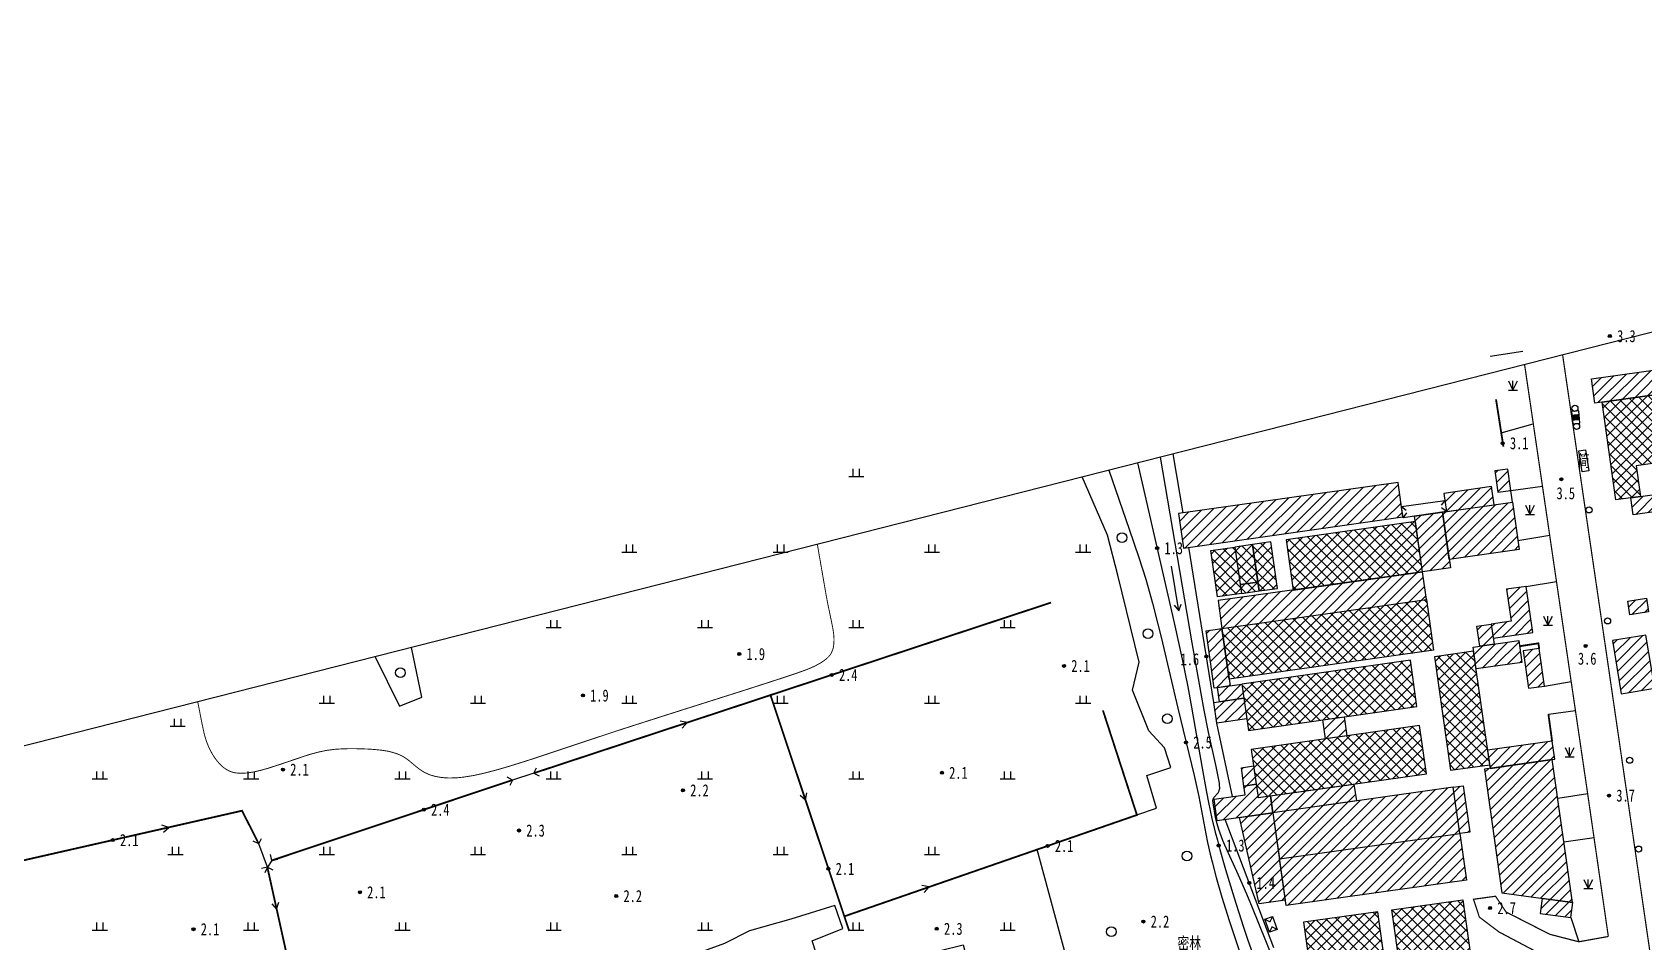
# Model space of a CAD drawing. Header units: metres. Extents: x 494039 to 619385, y 3351420 to 3402703.
# Drawn here: x 537154 to 537686, y 3373875 to 3374176 of the extents above; entities that cross this region are included whole.
import ezdxf
from ezdxf.enums import TextEntityAlignment as Align

# ---------------------------------------------------------------- set-up
doc = ezdxf.new("R2010")
doc.units = ezdxf.units.M
for name, pattern in [('2180', [0]), ('2430', [0]), ('2450', [0]), ('8521', [0]), ('8522', [0]), ('9610', [0])]:
    doc.linetypes.add(name, pattern=pattern)
for name, color, linetype in [('210100', 130, 'Continuous'), ('220200', 130, 'Continuous'), ('220900', 130, '2180'), ('261301', 141, 'Continuous'), ('310300', 8, 'Continuous'), ('310500', 8, 'Continuous'), ('310600', 8, 'Continuous'), ('311000', 8, 'Continuous'), ('380201', 8, '2430'), ('380202', 8, '2450'), ('420500', 8, 'Continuous'), ('510301', 8, 'Continuous'), ('510402', 8, 'Continuous'), ('720100', 8, 'Continuous'), ('760201', 8, '8521'), ('760202', 8, '8522'), ('810100', 8, '9610'), ('810302', 8, 'Continuous'), ('810501', 8, 'Continuous'), ('820200', 8, 'Continuous'), ('范围线', 8, 'Continuous')]:
    doc.layers.add(name, color=color, linetype=linetype)
doc.layers.add('710101', color=8, linetype='Continuous', lineweight=0)
pattern_1 = [(45, (0, 0), (-1.767766953, 1.767766953), []), (135, (0, 0), (-1.767766953, -1.767766953), [])]
pattern_2 = [(45, (0, 0), (-1.767766953, 1.767766953), [])]

# ---------------------------------------------------------------- blocks, each defined once
blk = doc.blocks.new('gc170')
at = {"linetype": 'Continuous'}
blk.add_circle((0, 0), 0.5, dxfattribs=at)
blk = doc.blocks.new('gu')
at = {"flags": 128}
for points in [[(3.75, 0), (-3.75, 0)], [(2.71, -0.6), (3.75, 0), (3.75, 0), (2.71, 0.6)]]:
    blk.add_lwpolyline(points, dxfattribs=at)
blk = doc.blocks.new('p_point')
for radius in [0.25, 0.2, 0.15, 0.1, 0.05]:
    blk.add_circle((0, 0), radius)
blk.add_point((0, 0))
blk = doc.blocks.new('v1')
blk.add_circle((0, 0), 0.8)
blk = doc.blocks.new('gc124')
for p, q in [((-0.75, 1.5), (0, 0)), ((-0.75, 0), (0.75, 0)), ((0, 0), (0, 1.5)), ((0, 0), (0.75, 1.5))]:
    blk.add_line(p, q)
blk = doc.blocks.new('vm')
at = {"linetype": 'Continuous'}
for p, q in [((1.25, 0), (-1.25, 0)), ((-0.5, 0), (-0.5, 1.3)), ((0.5, 1.3), (0.5, 0))]:
    blk.add_line(p, q, dxfattribs=at)
blk = doc.blocks.new('1-3&1-4')
at = {"layer": '310300', "linetype": 'Continuous'}
h = blk.add_hatch(dxfattribs=at)
h.set_pattern_fill('ANSI31', color=8, scale=20, style=0)
h.set_pattern_definition(pattern_2)
h.paths.add_polyline_path([(537670.0375, 3374052.989), (537668.9279, 3374060.9601), (537694.9973, 3374064.589), (537696.1069, 3374056.6179)])
h = blk.add_hatch(dxfattribs=at)
h.set_pattern_fill('ANSI31', color=8, scale=20, style=0)
h.set_pattern_definition(pattern_2)
h.paths.add_polyline_path([(537641.2715, 3374031.1396), (537637.0232, 3374030.538), (537638.0218, 3374023.4862), (537642.2701, 3374024.0877)])
h = blk.add_hatch(dxfattribs=at)
h.set_pattern_fill('ANSI31', color=8, scale=20, style=0)
h.set_pattern_definition(pattern_2)
h.paths.add_polyline_path([(537682.755, 3374016.0567), (537681.9471, 3374021.6851), (537744.1132, 3374030.3387), (537744.8831, 3374024.9751)])
h = blk.add_hatch(dxfattribs=at)
h.set_pattern_fill('ANSI31', color=8, scale=20, style=0)
h.set_pattern_definition(pattern_2)
h.paths.add_polyline_path([(537532.5136, 3374016.4241), (537534.1242, 3374005.0498), (537606.6553, 3374015.3206), (537605.0446, 3374026.6948)])
h = blk.add_hatch(dxfattribs=at)
h.set_pattern_fill('ANSI31', color=8, scale=20, style=0)
h.set_pattern_definition(pattern_2)
h.paths.add_polyline_path([(537636.8113, 3374019.3342), (537635.9577, 3374025.3627), (537620.1646, 3374023.1263), (537621.0183, 3374017.0978)])
h = blk.add_hatch(dxfattribs=at)
h.set_pattern_fill('ANSI31', color=8, scale=20, style=0)
h.set_pattern_definition(pattern_2)
h.paths.add_polyline_path([(537619.7468, 3374016.9178), (537642.8227, 3374020.1854), (537645.0337, 3374004.5717), (537621.9578, 3374001.3041)])
h = blk.add_hatch(dxfattribs=at)
h.set_pattern_fill('ANSI31', color=8, scale=20, style=0)
h.set_pattern_definition(pattern_2)
h.paths.add_polyline_path([(537610.5202, 3374015.6112), (537619.7468, 3374016.9178), (537622.3501, 3373998.5337), (537613.1234, 3373997.2271)])
h = blk.add_hatch(dxfattribs=at)
h.set_pattern_fill('ANSI31', color=8, scale=20, style=0)
h.set_pattern_definition(pattern_2)
h.paths.add_polyline_path([(537545.5303, 3373987.6556), (537546.8327, 3373978.4582), (537614.4258, 3373988.0297), (537613.1234, 3373997.2271)])
h = blk.add_hatch(dxfattribs=at)
h.set_pattern_fill('ANSI31', color=8, scale=20, style=0)
h.set_pattern_definition(pattern_2)
h.paths.add_polyline_path([(537636.468, 3373975.2647), (537649.5644, 3373977.1192), (537647.4106, 3373992.3293), (537640.925, 3373991.4109), (537642.4234, 3373980.8291), (537635.8126, 3373979.893)])
h = blk.add_hatch(dxfattribs=at)
h.set_pattern_fill('ANSI31', color=8, scale=20, style=0)
h.set_pattern_definition(pattern_2)
h.paths.add_polyline_path([(537681.6621, 3373983.0014), (537680.9644, 3373987.5128), (537687.1417, 3373988.4681), (537687.8394, 3373983.9567)])
h = blk.add_hatch(dxfattribs=at)
h.set_pattern_fill('ANSI31', color=8, scale=20, style=0)
h.set_pattern_definition(pattern_2)
h.paths.add_polyline_path([(537549.5148, 3373959.5173), (537544.288, 3373958.7772), (537541.6058, 3373977.718), (537546.8327, 3373978.4582)])
h = blk.add_hatch(dxfattribs=at)
h.set_pattern_fill('ANSI31', color=8, scale=20, style=0)
h.set_pattern_definition(pattern_2)
h.paths.add_polyline_path([(537632.0577, 3373972.6034), (537631.1195, 3373979.2284), (537635.8126, 3373979.893), (537636.7507, 3373973.2679)])
h = blk.add_hatch(dxfattribs=at)
h.set_pattern_fill('ANSI31', color=8, scale=20, style=0)
h.set_pattern_definition(pattern_2)
h.paths.add_polyline_path([(537686.9043, 3373976.284), (537675.8718, 3373974.4401), (537678.815, 3373956.83), (537689.8475, 3373958.6738)])
h = blk.add_hatch(dxfattribs=at)
h.set_pattern_fill('ANSI31', color=8, scale=20, style=0)
h.set_pattern_definition(pattern_2)
h.paths.add_polyline_path([(537629.8173, 3373972.2861), (537644.9702, 3373974.4318), (537645.9862, 3373967.2569), (537630.8333, 3373965.1111)])
h = blk.add_hatch(dxfattribs=at)
h.set_pattern_fill('ANSI31', color=8, scale=20, style=0)
h.set_pattern_definition(pattern_2)
h.paths.add_polyline_path([(537648.1052, 3373958.672), (537653.4482, 3373959.4286), (537651.6986, 3373971.7842), (537646.3556, 3373971.0276)])
h = blk.add_hatch(dxfattribs=at)
h.set_pattern_fill('ANSI31', color=8, scale=20, style=0)
h.set_pattern_definition(pattern_2)
h.paths.add_polyline_path([(537555.0561, 3373948.5968), (537545.1099, 3373947.1883), (537544.1481, 3373953.9811), (537554.0942, 3373955.3895)])
h = blk.add_hatch(dxfattribs=at)
h.set_pattern_fill('ANSI31', color=8, scale=20, style=0)
h.set_pattern_definition(pattern_2)
h.paths.add_polyline_path([(537546.0294, 3373954.2475), (537545.3664, 3373958.9299), (537553.4312, 3373960.0719), (537554.0942, 3373955.3895)])
h = blk.add_hatch(dxfattribs=at)
h.set_pattern_fill('ANSI31', color=8, scale=20, style=0)
h.set_pattern_definition(pattern_2)
h.paths.add_polyline_path([(537581.0499, 3373941.9582), (537580.1653, 3373948.2048), (537587.2605, 3373949.2096), (537588.1451, 3373942.9629)])
h = blk.add_hatch(dxfattribs=at)
h.set_pattern_fill('ANSI31', color=8, scale=20, style=0)
h.set_pattern_definition(pattern_2)
h.paths.add_polyline_path([(537656.7998, 3373935.2058), (537655.945, 3373941.2424), (537634.6404, 3373938.2256), (537635.4952, 3373932.189)])
h = blk.add_hatch(dxfattribs=at)
h.set_pattern_fill('ANSI31', color=8, scale=20, style=0)
h.set_pattern_definition(pattern_2)
h.paths.add_polyline_path([(537633.5676, 3373931.9161), (537639.3561, 3373891.0382), (537662.6957, 3373887.8368), (537656.004, 3373935.0931)])
h = blk.add_hatch(dxfattribs=at)
h.set_pattern_fill('ANSI31', color=8, scale=20, style=0)
h.set_pattern_definition(pattern_2)
h.paths.add_polyline_path([(537553.2526, 3373932.429), (537557.2651, 3373932.9972), (537558.1231, 3373926.9376), (537554.1107, 3373926.3694)])
h = blk.add_hatch(dxfattribs=at)
h.set_pattern_fill('ANSI31', color=8, scale=20, style=0)
h.set_pattern_definition(pattern_2)
h.paths.add_polyline_path([(537558.745, 3373922.546), (537562.865, 3373923.1294), (537563.6599, 3373917.5156), (537545.2267, 3373914.9053), (537544.2197, 3373922.0166), (537554.5205, 3373923.4752), (537554.1107, 3373926.3694), (537558.1231, 3373926.9376)])
h = blk.add_hatch(dxfattribs=at)
h.set_pattern_fill('ANSI31', color=8, scale=20, style=0)
h.set_pattern_definition(pattern_2)
h.paths.add_polyline_path([(537590.4679, 3373927.0381), (537591.2628, 3373921.4243), (537563.6599, 3373917.5156), (537562.865, 3373923.1294)])
h = blk.add_hatch(dxfattribs=at)
h.set_pattern_fill('ANSI31', color=8, scale=20, style=0)
h.set_pattern_definition(pattern_2)
h.paths.add_polyline_path([(537565.8212, 3373902.2526), (537625.4415, 3373910.6951), (537623.2802, 3373925.9581), (537563.6599, 3373917.5156)])
h = blk.add_hatch(dxfattribs=at)
h.set_pattern_fill('ANSI31', color=8, scale=20, style=0)
h.set_pattern_definition(pattern_2)
h.paths.add_polyline_path([(537626.5572, 3373926.4221), (537628.7186, 3373911.1591), (537625.4415, 3373910.6951), (537623.2802, 3373925.9581)])
h = blk.add_hatch(dxfattribs=at)
h.set_pattern_fill('ANSI31', color=8, scale=20, style=0)
h.set_pattern_definition(pattern_2)
h.paths.add_polyline_path([(537567.7503, 3373888.6294), (537559.1774, 3373887.4155), (537552.624, 3373915.9528), (537563.6599, 3373917.5156)])
h = blk.add_hatch(dxfattribs=at)
h.set_pattern_fill('ANSI31', color=8, scale=20, style=0)
h.set_pattern_definition(pattern_2)
h.paths.add_polyline_path([(537627.6231, 3373895.2888), (537568.0028, 3373886.8463), (537565.8212, 3373902.2526), (537625.4415, 3373910.6951)])
h = blk.add_hatch(dxfattribs=at)
h.set_pattern_fill('ANSI31', color=8, scale=20, style=0)
h.set_pattern_definition(pattern_2)
h.paths.add_polyline_path([(537652.6933, 3373889.2088), (537652.0131, 3373884.2495), (537662.1048, 3373882.8653), (537662.7851, 3373887.8245)])
at = {"layer": '310500', "linetype": 'Continuous'}
h = blk.add_hatch(dxfattribs=at)
h.set_pattern_fill('ANSI37', color=8, scale=20, style=0)
h.set_pattern_definition(pattern_1)
h.paths.add_polyline_path([(537699.1939, 3374034.4417), (537683.7062, 3374032.2857), (537685.1203, 3374022.1268), (537676.9891, 3374020.9949), (537672.4879, 3374053.3301), (537696.1069, 3374056.6179)])
h = blk.add_hatch(dxfattribs=at)
h.set_pattern_fill('ANSI37', color=8, scale=20, style=0)
h.set_pattern_definition(pattern_1)
h.paths.add_polyline_path([(537568.0402, 3374007.7628), (537570.389, 3373991.1757), (537613.1234, 3373997.2271), (537610.7746, 3374013.8142)])
h = blk.add_hatch(dxfattribs=at)
h.set_pattern_fill('ANSI37', color=8, scale=20, style=0)
h.set_pattern_definition(pattern_1)
h.paths.add_polyline_path([(537553.2722, 3373990.0257), (537545.3535, 3373988.9044), (537543.1815, 3374004.2427), (537551.1002, 3374005.364)])
h = blk.add_hatch(dxfattribs=at)
h.set_pattern_fill('ANSI37', color=8, scale=20, style=0)
h.set_pattern_definition(pattern_1)
h.paths.add_polyline_path([(537551.1002, 3374005.364), (537552.8579, 3373992.9516), (537558.6826, 3373993.7764), (537556.9249, 3374006.1888)])
h = blk.add_hatch(dxfattribs=at)
h.set_pattern_fill('ANSI37', color=8, scale=20, style=0)
h.set_pattern_definition(pattern_1)
h.paths.add_polyline_path([(537559.0969, 3373990.8505), (537565.1826, 3373991.7123), (537563.0107, 3374007.0506), (537556.9249, 3374006.1888)])
h = blk.add_hatch(dxfattribs=at)
h.set_pattern_fill('ANSI37', color=8, scale=20, style=0)
h.set_pattern_definition(pattern_1)
h.paths.add_polyline_path([(537553.2722, 3373990.0257), (537559.0969, 3373990.8505), (537558.6826, 3373993.7764), (537552.8579, 3373992.9516)])
h = blk.add_hatch(dxfattribs=at)
h.set_pattern_fill('ANSI37', color=8, scale=20, style=0)
h.set_pattern_definition(pattern_1)
h.paths.add_polyline_path([(537616.7935, 3373971.3094), (537549.2004, 3373961.7379), (537546.8327, 3373978.4582), (537614.4258, 3373988.0297)])
h = blk.add_hatch(dxfattribs=at)
h.set_pattern_fill('ANSI37', color=8, scale=20, style=0)
h.set_pattern_definition(pattern_1)
h.paths.add_polyline_path([(537555.6041, 3373944.7269), (537611.2706, 3373952.6095), (537609.0977, 3373967.9545), (537553.4312, 3373960.0719)])
h = blk.add_hatch(dxfattribs=at)
h.set_pattern_fill('ANSI37', color=8, scale=20, style=0)
h.set_pattern_definition(pattern_1)
h.paths.add_polyline_path([(537622.4218, 3373931.5629), (537635.3251, 3373933.3901), (537630.0113, 3373970.916), (537617.108, 3373969.0888)])
h = blk.add_hatch(dxfattribs=at)
h.set_pattern_fill('ANSI37', color=8, scale=20, style=0)
h.set_pattern_definition(pattern_1)
h.paths.add_polyline_path([(537558.745, 3373922.546), (537614.4115, 3373930.4286), (537612.1552, 3373946.3628), (537556.4887, 3373938.4802)])
h = blk.add_hatch(dxfattribs=at)
h.set_pattern_fill('ANSI37', color=8, scale=20, style=0)
h.set_pattern_definition(pattern_1)
h.paths.add_polyline_path([(537626.3956, 3373888.7167), (537632.0498, 3373848.401), (537608.6515, 3373845.1194), (537602.9973, 3373885.4351)])
h = blk.add_hatch(dxfattribs=at)
h.set_pattern_fill('ANSI37', color=8, scale=20, style=0)
h.set_pattern_definition(pattern_1)
h.paths.add_polyline_path([(537579.8642, 3373838.3252), (537604.3308, 3373841.7567), (537598.2974, 3373884.7759), (537573.8307, 3373881.3445)])
at = {"layer": '210100', "color": 141, "linetype": 'Continuous', "flags": 128}
for points in [[(537566.0819, 3373863.348), (537561.3809, 3373875.1872), (537556.9367, 3373886.0833), (537555.0376, 3373890.6158), (537552.2923, 3373896.9506), (537547.7702, 3373906.8652), (537547.1301, 3373908.3746), (537546.1851, 3373910.8024), (537545.7603, 3373912.024), (537545.1993, 3373913.8683), (537544.7049, 3373915.9375), (537543.873, 3373920.8555), (537543.8565, 3373921.6254), (537543.9443, 3373922.0558), (537544.1942, 3373922.5604), (537545.5574, 3373924.1668), (537545.8696, 3373924.733), (537546.0388, 3373925.3513), (537546.0809, 3373925.7128), (537546.0584, 3373926.6953), (537545.9781, 3373927.3183), (537544.888, 3373932.8675), (537542.3817, 3373944.1973), (537540.9432, 3373951.4816), (537539.9253, 3373957.0033), (537537.0058, 3373973.6968), (537526.5393, 3374035.1347)], [(537518.9269, 3374033.1995), (537528.9841, 3373989.4366), (537531.021, 3373980.3729), (537533.6545, 3373968.2708), (537535.5079, 3373959.1687), (537536.7763, 3373952.4004), (537540.2845, 3373932.2361), (537541.7273, 3373924.3618), (537542.4143, 3373920.8722), (537543.5272, 3373915.6559), (537544.5964, 3373911.1717), (537545.3031, 3373908.4284), (537546.1239, 3373905.3888), (537548.0301, 3373898.7286), (537550.8874, 3373889.36), (537553.8804, 3373880.0365), (537555.4248, 3373875.3903), (537557.9758, 3373867.982)]]:
    blk.add_lwpolyline(points, dxfattribs=at)
at = {"layer": '220200', "color": 141, "linetype": 'Continuous', "const_width": 0.6, "flags": 128}
for points in [[(537319.3559, 3373930.6051), (537490.3321, 3373987.0179)], [(537423.6465, 3373878.4045), (537397.6182, 3373956.4274)], [(537507.4885, 3373951.3632), (537518.7295, 3373916.7984), (537422.0186, 3373883.2841)], [(537228.5023, 3373907.2466), (537222.9565, 3373918.2069), (537150.6917, 3373901.7865)], [(537240.3147, 3373858.9768), (537231.3351, 3373899.4993)]]:
    blk.add_lwpolyline(points, dxfattribs=at)
at = {"layer": '220200', "color": 141, "linetype": 'Continuous', "const_width": 0.6, "elevation": 2.3031, "flags": 128}
blk.add_lwpolyline([(537232.8077, 3373901.7693), (537312.3391, 3373928.3412)], dxfattribs=at)
at = {"layer": '220900', "color": 141, "linetype": 'Continuous'}
for p, q in [((537312.3391, 3373928.3412), (537310.559, 3373929.2529)), ((537319.3559, 3373930.6051), (537320.2676, 3373932.3852)), ((537319.3559, 3373930.6051), (537321.136, 3373929.6934)), ((537312.3391, 3373928.3412), (537311.4274, 3373926.5611)), ((537228.5023, 3373907.2466), (537226.6884, 3373908.0891)), ((537228.5023, 3373907.2466), (537229.3448, 3373909.0605)), ((537232.8077, 3373901.7693), (537232.3909, 3373903.7254)), ((537232.8077, 3373901.7693), (537234.7638, 3373902.1861)), ((537231.3351, 3373899.4993), (537229.379, 3373899.0825)), ((537231.3351, 3373899.4993), (537230.4926, 3373897.6854)), ((537231.3351, 3373899.4993), (537231.7519, 3373897.5432)), ((537231.3351, 3373899.4993), (537233.149, 3373898.6568))]:
    blk.add_line(p, q, dxfattribs=at)
at = {"layer": '220900', "color": 141, "linetype": '2180', "flags": 128}
for points, elevation in [([(537319.3559, 3373930.6051), (537312.3391, 3373928.3412)], 2.3456), ([(537232.8077, 3373901.7693), (537231.3351, 3373899.4993)], 2.3084)]:
    blk.add_lwpolyline(points, dxfattribs=dict(at, elevation=elevation))
blk.add_lwpolyline([(537231.3351, 3373899.4993), (537228.5023, 3373907.2466)], dxfattribs=at)
at = {"layer": '310300', "color": 8, "linetype": 'Continuous', "flags": 128}
for points, elevation in [([(537670.0375, 3374052.989), (537668.9279, 3374060.9601), (537694.9973, 3374064.589), (537696.1069, 3374056.6179)], 8.3745), ([(537641.2715, 3374031.1396), (537637.0232, 3374030.538), (537638.0218, 3374023.4862), (537642.2701, 3374024.0877)], 5.7514), ([(537682.755, 3374016.0567), (537681.9471, 3374021.6851), (537744.1132, 3374030.3387), (537744.8831, 3374024.9751)], 7.2219), ([(537532.5136, 3374016.4241), (537534.1242, 3374005.0498), (537606.6553, 3374015.3206), (537605.0446, 3374026.6948)], 9.2439), ([(537636.8113, 3374019.3342), (537635.9577, 3374025.3627), (537620.1646, 3374023.1263), (537621.0183, 3374017.0978)], 5.7514), ([(537619.7468, 3374016.9178), (537642.8227, 3374020.1854), (537645.0337, 3374004.5717), (537621.9578, 3374001.3041)], 7.3614), ([(537610.5202, 3374015.6112), (537619.7468, 3374016.9178), (537622.3501, 3373998.5337), (537613.1234, 3373997.2271)], 8.2779), ([(537545.5303, 3373987.6556), (537546.8327, 3373978.4582), (537614.4258, 3373988.0297), (537613.1234, 3373997.2271)], 7.4109), ([(537636.468, 3373975.2647), (537649.5644, 3373977.1192), (537647.4106, 3373992.3293), (537640.925, 3373991.4109), (537642.4234, 3373980.8291), (537635.8126, 3373979.893)], 6.3211), ([(537681.6621, 3373983.0014), (537680.9644, 3373987.5128), (537687.1417, 3373988.4681), (537687.8394, 3373983.9567)], 6.8736), ([(537549.5148, 3373959.5173), (537544.288, 3373958.7772), (537541.6058, 3373977.718), (537546.8327, 3373978.4582)], 3.9432), ([(537632.0577, 3373972.6034), (537631.1195, 3373979.2284), (537635.8126, 3373979.893), (537636.7507, 3373973.2679)], 4.8349), ([(537686.9043, 3373976.284), (537675.8718, 3373974.4401), (537678.815, 3373956.83), (537689.8475, 3373958.6738)], 5.8096), ([(537629.8173, 3373972.2861), (537644.9702, 3373974.4318), (537645.9862, 3373967.2569), (537630.8333, 3373965.1111)], 5.7514), ([(537648.1052, 3373958.672), (537653.4482, 3373959.4286), (537651.6986, 3373971.7842), (537646.3556, 3373971.0276)], 5.4789), ([(537555.0561, 3373948.5968), (537545.1099, 3373947.1883), (537544.1481, 3373953.9811), (537554.0942, 3373955.3895)], 5.8455), ([(537546.0294, 3373954.2475), (537545.3664, 3373958.9299), (537553.4312, 3373960.0719), (537554.0942, 3373955.3895)], 5.8455), ([(537581.0499, 3373941.9582), (537580.1653, 3373948.2048), (537587.2605, 3373949.2096), (537588.1451, 3373942.9629)], 6.7818), ([(537656.7998, 3373935.2058), (537655.945, 3373941.2424), (537634.6404, 3373938.2256), (537635.4952, 3373932.189)], 4.3556), ([(537633.5676, 3373931.9161), (537639.3561, 3373891.0382), (537662.6957, 3373887.8368), (537656.004, 3373935.0931)], 8.8736), ([(537553.2526, 3373932.429), (537557.2651, 3373932.9972), (537558.1231, 3373926.9376), (537554.1107, 3373926.3694)], 5.3253), ([(537558.745, 3373922.546), (537562.865, 3373923.1294), (537563.6599, 3373917.5156), (537545.2267, 3373914.9053), (537544.2197, 3373922.0166), (537554.5205, 3373923.4752), (537554.1107, 3373926.3694), (537558.1231, 3373926.9376)], 6.6629), ([(537590.4679, 3373927.0381), (537591.2628, 3373921.4243), (537563.6599, 3373917.5156), (537562.865, 3373923.1294)], 6.9874), ([(537565.8212, 3373902.2526), (537625.4415, 3373910.6951), (537623.2802, 3373925.9581), (537563.6599, 3373917.5156)], 7.4951), ([(537626.5572, 3373926.4221), (537628.7186, 3373911.1591), (537625.4415, 3373910.6951), (537623.2802, 3373925.9581)], 6.6034), ([(537567.7503, 3373888.6294), (537559.1774, 3373887.4155), (537552.624, 3373915.9528), (537563.6599, 3373917.5156)], 7.4951), ([(537627.6231, 3373895.2888), (537568.0028, 3373886.8463), (537565.8212, 3373902.2526), (537625.4415, 3373910.6951)], 7.4951), ([(537652.6933, 3373889.2088), (537652.0131, 3373884.2495), (537662.1048, 3373882.8653), (537662.7851, 3373887.8245)], 5.6833)]:
    blk.add_lwpolyline(points, close=True, dxfattribs=dict(at, elevation=elevation))
at = {"layer": '310500', "color": 8, "linetype": 'Continuous', "flags": 128}
for points, elevation in [([(537699.1939, 3374034.4417), (537683.7062, 3374032.2857), (537685.1203, 3374022.1268), (537676.9891, 3374020.9949), (537672.4879, 3374053.3301), (537696.1069, 3374056.6179)], 12.0936), ([(537568.0402, 3374007.7628), (537570.389, 3373991.1757), (537613.1234, 3373997.2271), (537610.7746, 3374013.8142)], 14.609), ([(537553.2722, 3373990.0257), (537545.3535, 3373988.9044), (537543.1815, 3374004.2427), (537551.1002, 3374005.364)], 10.4477), ([(537551.1002, 3374005.364), (537552.8579, 3373992.9516), (537558.6826, 3373993.7764), (537556.9249, 3374006.1888)], 12.7104), ([(537559.0969, 3373990.8505), (537565.1826, 3373991.7123), (537563.0107, 3374007.0506), (537556.9249, 3374006.1888)], 12.0973), ([(537553.2722, 3373990.0257), (537559.0969, 3373990.8505), (537558.6826, 3373993.7764), (537552.8579, 3373992.9516)], 10.4477), ([(537616.7935, 3373971.3094), (537549.2004, 3373961.7379), (537546.8327, 3373978.4582), (537614.4258, 3373988.0297)], 13.7792), ([(537555.6041, 3373944.7269), (537611.2706, 3373952.6095), (537609.0977, 3373967.9545), (537553.4312, 3373960.0719)], 14.6114), ([(537622.4218, 3373931.5629), (537635.3251, 3373933.3901), (537630.0113, 3373970.916), (537617.108, 3373969.0888)], 17.0265), ([(537558.745, 3373922.546), (537614.4115, 3373930.4286), (537612.1552, 3373946.3628), (537556.4887, 3373938.4802)], 14.6114), ([(537626.3956, 3373888.7167), (537632.0498, 3373848.401), (537608.6515, 3373845.1194), (537602.9973, 3373885.4351)], 17.7572), ([(537579.8642, 3373838.3252), (537604.3308, 3373841.7567), (537598.2974, 3373884.7759), (537573.8307, 3373881.3445)], 17.7572)]:
    blk.add_lwpolyline(points, close=True, dxfattribs=dict(at, elevation=elevation))
at = {"layer": '310600', "color": 8, "linetype": 'Continuous'}
for p, q in [((537620.4932, 3374020.8056), (537619.2912, 3374019.2071)), ((537606.1658, 3374018.7768), (537607.7643, 3374017.5748)), ((537606.6909, 3374015.069), (537607.8929, 3374016.6675)), ((537621.0183, 3374017.0978), (537619.4198, 3374018.2998)), ((537560.988, 3373882.3614), (537562.7963, 3373881.507)), ((537563.5184, 3373883.2679), (537562.664, 3373881.4596)), ((537562.5423, 3373878.0226), (537563.3967, 3373879.8309)), ((537565.0727, 3373878.9291), (537563.2644, 3373879.7835))]:
    blk.add_line(p, q, dxfattribs=at)
at = {"layer": '310600', "color": 8, "linetype": 'Continuous', "flags": 128}
for points, elevation in [([(537606.6909, 3374015.069), (537606.1658, 3374018.7768), (537620.4932, 3374020.8056), (537621.0183, 3374017.0978)], 4.5909), ([(537562.5423, 3373878.0226), (537560.988, 3373882.3614), (537563.5184, 3373883.2679), (537565.0727, 3373878.9291)], 5.4727)]:
    blk.add_lwpolyline(points, close=True, dxfattribs=dict(at, elevation=elevation))
at = {"layer": '311000', "color": 8, "linetype": 'Continuous', "elevation": 5.8177, "flags": 128}
blk.add_lwpolyline([(537664.7914, 3374037.2306), (537666.9645, 3374037.5677), (537668.0469, 3374030.5901), (537665.8739, 3374030.253)], close=True, dxfattribs=at)
at = {"layer": '380201', "color": 8, "linetype": '2430', "const_width": 0.6, "flags": 128}
for points, elevation in [([(537639.8568, 3374038.5732), (537637.4118, 3374054.2114)], 4.5909), ([(537651.6986, 3373971.7842), (537651.4059, 3373973.5504), (537645.2304, 3373972.5948)], 5.4789), ([(537655.945, 3373941.2424), (537654.7204, 3373950.162)], 4.3829)]:
    blk.add_lwpolyline(points, dxfattribs=dict(at, elevation=elevation))
at = {"layer": '380202', "color": 8, "linetype": '2450', "flags": 128}
blk.add_lwpolyline([(537379.4461, 3373860.156), (537385.6153, 3373843.1382), (537395.2225, 3373846.2852), (537400.948, 3373828.7046), (537418.2054, 3373834.709), (537422.5309, 3373840.962), (537411.425, 3373875.232), (537421.5345, 3373879.2545), (537418.8358, 3373886.8489), (537404.3142, 3373882.3756), (537390.6485, 3373878.5032), (537382.4504, 3373874.2566), (537361.5916, 3373866.7017)], dxfattribs=at)
at = {"layer": '420500', "color": 8, "linetype": 'Continuous', "const_width": 0.4, "flags": 128}
for points in [[(537659.4221, 3374068.9166), (537674.3011, 3373967.5124), (537689.6783, 3373861.9534)], [(537674.5434, 3373876.6311), (537664.7711, 3373874.8789), (537655.18, 3373877.3531), (537640.6926, 3373884.7519), (537637.24, 3373889.9347), (537629.9567, 3373888.9263), (537631.9236, 3373883.0151), (537638.4359, 3373878.108), (537651.4473, 3373871.2178), (537662.9767, 3373866.1051), (537676.7128, 3373861.5029)]]:
    blk.add_lwpolyline(points, dxfattribs=at)
at = {"layer": '420500', "color": 8, "linetype": 'Continuous', "const_width": 0.4, "elevation": 3.638, "flags": 128}
blk.add_lwpolyline([(537674.5292, 3373876.6285), (537667.5701, 3373924.7127), (537646.8527, 3374065.7212)], dxfattribs=at)
at = {"layer": '510402', "color": 8, "linetype": 'Continuous'}
for p, q in [((537664.7652, 3374050.3602), (537662.3754, 3374050.1389)), ((537662.3754, 3374050.1389), (537662.7452, 3374046.1442)), ((537662.7452, 3374046.1442), (537665.135, 3374046.3655)), ((537665.135, 3374046.3655), (537664.7652, 3374050.3602))]:
    blk.add_line(p, q, dxfattribs=at)
at = {"layer": '510402', "color": 8, "linetype": 'Continuous', "const_width": 2.4, "flags": 128}
blk.add_lwpolyline([(537663.663, 3374049.2479), (537663.8474, 3374047.2565)], dxfattribs=at)
at = {"layer": '710101', "color": 8, "linetype": 'Continuous', "const_width": 0.3, "elevation": 2, "flags": 128}
blk.add_lwpolyline([(537208.3138, 3373954.2345), (537209.6643, 3373947.3257), (537210.4037, 3373943.8725), (537210.6746, 3373942.8275), (537211.2283, 3373941.0413), (537212.0906, 3373938.9211), (537213.0949, 3373937.0162), (537213.8659, 3373935.8035), (537214.7125, 3373934.6613), (537215.6318, 3373933.6125), (537216.6227, 3373932.6821), (537217.5033, 3373932.0172), (537218.6275, 3373931.3782), (537219.4784, 3373931.0433), (537220.3854, 3373930.8031), (537221.0867, 3373930.6838), (537222.5344, 3373930.5816), (537223.2768, 3373930.5903), (537224.789, 3373930.7085), (537226.8416, 3373931.0354), (537229.1639, 3373931.5698), (537231.6241, 3373932.2622), (537235.3079, 3373933.4425), (537243.9405, 3373936.3789), (537245.4944, 3373936.8568), (537248.2272, 3373937.5984), (537250.9955, 3373938.17), (537253.5654, 3373938.5006), (537256.4382, 3373938.689), (537259.8836, 3373938.7374), (537264.4437, 3373938.5984), (537266.2271, 3373938.4924), (537269.0151, 3373938.2239), (537271.0033, 3373937.9096), (537271.9766, 3373937.7017), (537274.0948, 3373937.0764), (537275.4356, 3373936.5107), (537276.2897, 3373936.0533), (537276.9928, 3373935.6065), (537278.209, 3373934.7028), (537280.5715, 3373932.7365), (537281.7842, 3373931.798), (537283.1928, 3373930.9013), (537284.8171, 3373930.1622), (537285.5242, 3373929.9173), (537286.9766, 3373929.5262), (537288.6117, 3373929.2331), (537290.2597, 3373929.0683), (537291.4161, 3373929.022), (537293.7112, 3373929.0757), (537295.9872, 3373929.2876), (537299.3745, 3373929.8262), (537302.7389, 3373930.5539), (537307.2015, 3373931.7172), (537311.6472, 3373933.0191), (537318.2981, 3373935.1161), (537347.133, 3373944.7026), (537362.7811, 3373949.7203), (537389.229, 3373958.1092), (537401.2081, 3373961.9788), (537406.1374, 3373963.6266), (537409.2871, 3373964.7487), (537410.4349, 3373965.205), (537412.2168, 3373966.0023), (537413.9633, 3373966.9342), (537415.4036, 3373967.8707), (537416.317, 3373968.6085), (537416.9993, 3373969.3028), (537417.4451, 3373969.8869), (537417.7131, 3373970.3292), (537418.1307, 3373971.2667), (537418.4083, 3373972.2659), (537418.5657, 3373973.3174), (537418.615, 3373974.9732), (537418.488, 3373976.6994), (537418.1812, 3373978.7692), (537416.593, 3373986.4185), (537416.0558, 3373989.2157), (537413.0987, 3374006.2955)], dxfattribs=at)
at = {"layer": '760201', "color": 8, "linetype": '8521', "flags": 128}
blk.add_lwpolyline([(537509.4513, 3374030.7906), (537516.2165, 3374011.2921), (537519.3469, 3374001.9179), (537521.6216, 3373994.7144), (537522.7763, 3373990.8159), (537523.8855, 3373986.8223), (537525.6646, 3373979.9186), (537526.7214, 3373975.5884), (537532.1923, 3373952.1374), (537537.6026, 3373929.8803), (537539.1526, 3373922.8579), (537541.5072, 3373910.5809), (537542.0894, 3373907.6986), (537542.9371, 3373903.879), (537543.5747, 3373901.275), (537544.9604, 3373896.092), (537546.8428, 3373889.6483), (537549.2475, 3373881.9515), (537552.1877, 3373873.0099), (537555.248, 3373864.1109), (537556.6006, 3373860.3143), (537558.9282, 3373854.0202), (537560.8804, 3373849.0278), (537562.9489, 3373844.0915), (537564.2481, 3373841.2051), (537568.9149, 3373831.4345), (537570.3015, 3373828.2751), (537571.3808, 3373825.5119), (537571.8695, 3373824.1046), (537572.4558, 3373822.1955), (537572.9542, 3373820.2421), (537573.4211, 3373817.7568), (537573.5568, 3373816.3018), (537573.5366, 3373815.3192), (537573.4656, 3373814.7707), (537573.1925, 3373813.7529), (537572.7586, 3373812.8326), (537572.1795, 3373812.0002), (537571.4694, 3373811.2471), (537570.642, 3373810.5651), (537569.7098, 3373809.9465), (537568.6846, 3373809.3842), (537567.5776, 3373808.8715), (537565.7865, 3373808.1815), (537563.206, 3373807.3779), (537559.7735, 3373806.4988), (537554.1168, 3373805.1919), (537550.6801, 3373804.3153), (537548.0937, 3373803.5153), (537546.8797, 3373803.0674), (537545.7313, 3373802.5797)], dxfattribs=at)
at = {"layer": '760202', "color": 8, "linetype": '8522', "flags": 128}
for points, elevation in [([(537534.0388, 3374016.6401), (537530.6781, 3374036.1869)], 3.3073), ([(537544.1481, 3373953.9811), (537535.8689, 3374005.2969)], 3.0547), ([(537550.2984, 3373922.8773), (537545.1099, 3373947.1883)], 2.8119)]:
    blk.add_lwpolyline(points, dxfattribs=dict(at, elevation=elevation))
blk.add_lwpolyline([(537563.9882, 3373872.8222), (537547.9014, 3373915.2841)], dxfattribs=at)
at = {"layer": '810100', "color": 8, "linetype": '9610', "elevation": 3.4499, "flags": 128}
for points in [[(537646.2736, 3374069.9832), (537635.4412, 3374068.3368)], [(537639.1473, 3374043.1113), (537649.7375, 3374046.1122)], [(537642.8227, 3374020.1854), (537642.2701, 3374024.0877), (537652.7691, 3374025.5056)], [(537655.162, 3374009.2402), (537644.6296, 3374007.4253)], [(537647.4106, 3373992.3293), (537657.3992, 3373994.0334)], [(537653.4482, 3373959.4286), (537662.26, 3373960.9536)], [(537654.7204, 3373950.162), (537663.6736, 3373951.3055)], [(537667.7038, 3373923.7947), (537657.8289, 3373922.2058)], [(537669.8112, 3373909.2584), (537659.8681, 3373907.8055)]]:
    blk.add_lwpolyline(points, dxfattribs=at)
at = {"layer": '810100', "color": 8, "linetype": '9610', "flags": 128}
for points in [[(537518.7295, 3373916.7984), (537525.2439, 3373919.058), (537521.9481, 3373929.89), (537529.8794, 3373932.5238), (537527.8621, 3373938.9877), (537522.7084, 3373944.6298), (537517.2833, 3373958.1147), (537519.4404, 3373967.369), (537512.4371, 3373996.0433), (537508.9684, 3374009.2788), (537500.6314, 3374028.5484)], [(537266.9042, 3373969.1295), (537275.0139, 3373952.7857), (537282.3303, 3373955.802), (537279.02, 3373972.2096)], [(537422.5309, 3373840.962), (537458.1646, 3373852.6846), (537453.2397, 3373871.8344), (537461.3248, 3373873.8926), (537465.6195, 3373857.5334), (537496.3318, 3373866.3133), (537485.7986, 3373905.3865)], [(537662.1048, 3373882.8653), (537664.7711, 3373874.8789)]]:
    blk.add_lwpolyline(points, dxfattribs=at)
at = {"layer": '范围线', "color": 8}
blk.add_lwpolyline([(535819.6419, 3373601.2022), (537627.1126, 3373688.2437), (538787.7298, 3373876.5354), (540484.0612, 3374633.6129), (539516.8326, 3374541.113), (537774.5038, 3374098.173), (535819.6419, 3373601.2022)], dxfattribs=at)
at = {"layer": '261301', "color": 141, "linetype": 'Continuous', "xscale": 2, "yscale": 2}
for p, rotation in [((537531.3359, 3373991.6662, 13), 279.1278490538831), ((537362.9458, 3373944.9874, 2.3139), 18.26016493081934), ((537406.8076, 3373928.8811, 1.8101), 288.4498723806616), ((537191.452, 3373911.0483, 2.3031), 12.79987714322259), ((537232.7787, 3373892.9849, 2.3367), 282.4968408892524), ((537442.9444, 3373890.5358, 1.6316), 19.11387204556426)]:
    blk.add_blockref('gu', p, dxfattribs=dict(at, rotation=rotation))
at = {"layer": '510301', "color": 8, "linetype": 'Continuous', "xscale": 2, "yscale": 2}
for p in [(537668.1673, 3374017.651, 3.2099), (537674.2736, 3373980.955, 3.2099), (537681.5758, 3373934.8844, 3.3734), (537684.5211, 3373905.5297, 3.3734)]:
    blk.add_blockref('gc170', p, dxfattribs=at)
at = {"layer": '510402', "color": 8, "linetype": 'Continuous', "xscale": 2, "yscale": 2}
for p in [(537663.4781, 3374051.2453), (537664.0323, 3374045.2591)]:
    blk.add_blockref('gc170', p, dxfattribs=at)
at = {"layer": '720100', "color": 8, "linetype": 'Continuous', "xscale": 2, "yscale": 2, "zscale": 2}
for p in [(537675.0316, 3374075.1417, 3.323), (537639.6042, 3374039.7142, 3.1073), (537659.0196, 3374027.8029, 3.5342), (537525.4197, 3374005.02, 1.3), (537666.9943, 3373972.6824, 3.6455), (537387.2984, 3373970.0206, 1.9), (537494.6379, 3373966.093, 2.1), (537541.6922, 3373969.2027, 1.5728), (537417.8569, 3373963.1051, 2.4142), (537335.6108, 3373956.3062, 1.9), (537534.946, 3373940.7778, 2.4907), (537236.4868, 3373931.8072, 2.1), (537454.2686, 3373930.754, 2.1078), (537368.6893, 3373924.9389, 2.199), (537674.7657, 3373923.2294, 3.6966), (537283.0194, 3373918.5453, 2.4097), (537180.2211, 3373908.4963, 2.1), (537314.5003, 3373911.6717, 2.268), (537489.2132, 3373906.5698, 2.1), (537545.7653, 3373906.712, 1.3), (537416.7728, 3373899.0093, 2.1), (537261.9087, 3373891.2595, 2.129), (537555.8323, 3373894.3501, 1.3718), (537346.6326, 3373889.9983, 2.1702), (537635.4648, 3373886.0258, 2.7458), (537520.8827, 3373881.5719, 2.1951), (537206.9161, 3373879.0387, 2.1), (537452.5763, 3373879.1887, 2.3297)]:
    blk.add_blockref('p_point', p, dxfattribs=at)
at = {"layer": '810302', "color": 8, "linetype": 'Continuous', "xscale": 2, "yscale": 2}
for p in [(537425.9717, 3374028.6208), (537350.9717, 3374003.6208), (537400.9717, 3374003.6208), (537450.9717, 3374003.6208), (537500.9717, 3374003.6208), (537325.9717, 3373978.6208), (537375.9717, 3373978.6208), (537425.9717, 3373978.6208), (537475.9717, 3373978.6208), (537250.9717, 3373953.6208), (537300.9717, 3373953.6208), (537350.9717, 3373953.6208), (537400.9717, 3373953.6208), (537450.9717, 3373953.6208), (537500.9717, 3373953.6208), (537201.6785, 3373946.0253), (537175.9717, 3373928.6208), (537225.9717, 3373928.6208), (537275.9717, 3373928.6208), (537325.9717, 3373928.6208), (537375.9717, 3373928.6208), (537425.9717, 3373928.6208), (537475.9717, 3373928.6208), (537200.9717, 3373903.6208), (537250.9717, 3373903.6208), (537300.9717, 3373903.6208), (537350.9717, 3373903.6208), (537400.9717, 3373903.6208), (537450.9717, 3373903.6208), (537175.9717, 3373878.6208), (537225.9717, 3373878.6208), (537275.9717, 3373878.6208), (537325.9717, 3373878.6208), (537375.9717, 3373878.6208), (537425.9717, 3373878.6208), (537475.9717, 3373878.6208)]:
    blk.add_blockref('vm', p, dxfattribs=at)
at = {"layer": '810501', "color": 8, "linetype": 'Continuous', "xscale": 2, "yscale": 2}
for p in [(537513.821, 3374008.4841, 2.5842), (537522.3924, 3373976.7462, 2.5842), (537275.3048, 3373963.8429, 2.5842), (537528.7573, 3373948.6076, 2.5842), (537535.2713, 3373903.2143), (537510.2713, 3373878.2143)]:
    blk.add_blockref('v1', p, dxfattribs=at)
at = {"layer": '820200', "color": 8, "linetype": 'Continuous', "xscale": 2, "yscale": 2}
for p in [(537642.989, 3374057.2877, 5.1362), (537648.6139, 3374016.1792, 3.3965), (537654.5684, 3373979.5797, 3.2324), (537661.7306, 3373936.0688, 3.2247), (537667.8924, 3373892.4844, 3.5302)]:
    blk.add_blockref('gc124', p, dxfattribs=at)
at = {"color": 8, "width": 0.75}
blk.add_text('简', height=4, dxfattribs=at).set_placement((537666.4192, 3374033.9104, 5.8177), align=Align.MIDDLE_CENTER)
at = {"color": 8, "linetype": 'Continuous', "width": 0.75}
blk.add_text('密林', height=4, dxfattribs=at).set_placement((537536.0469, 3373874.4918), align=Align.MIDDLE)
at = {"layer": '720100', "color": 8, "width": 0.75}
for s, p in [('3.3', (537677.4316, 3374075.1417, 3.323)), ('3.1', (537642.0042, 3374039.7142, 3.1073)), ('3.5', (537657.4141, 3374023.1717, 3.5342)), ('1.3', (537527.8197, 3374005.02, 1.3)), ('1.9', (537389.6984, 3373970.0206, 1.9)), ('2.1', (537497.0379, 3373966.093, 2.1)), ('1.6', (537533.1605, 3373968.2865, 1.5728)), ('3.6', (537664.4889, 3373968.4947, 3.6455)), ('2.4', (537420.2569, 3373963.1051, 2.4142)), ('1.9', (537338.0108, 3373956.3062, 1.9)), ('2.5', (537537.346, 3373940.7778, 2.4907)), ('2.1', (537238.8868, 3373931.8072, 2.1)), ('2.1', (537456.6686, 3373930.754, 2.1078)), ('2.2', (537371.0893, 3373924.9389, 2.199)), ('3.7', (537677.1657, 3373923.2294, 3.6966)), ('2.4', (537285.4194, 3373918.5453, 2.4097)), ('2.3', (537316.9003, 3373911.6717, 2.268)), ('2.1', (537182.6211, 3373908.4963, 2.1)), ('2.1', (537491.6132, 3373906.5698, 2.1)), ('1.3', (537548.1653, 3373906.712, 1.3)), ('2.1', (537419.1728, 3373899.0093, 2.1)), ('2.1', (537264.3087, 3373891.2595, 2.129)), ('2.2', (537349.0326, 3373889.9983, 2.1702)), ('1.4', (537558.2323, 3373894.3501, 1.3718)), ('2.7', (537637.8648, 3373886.0258, 2.7458)), ('2.1', (537209.3161, 3373879.0387, 2.1)), ('2.3', (537454.9763, 3373879.1887, 2.3297)), ('2.2', (537523.2827, 3373881.5719, 2.1951))]:
    blk.add_text(s, height=4, dxfattribs=at).set_placement(p, align=Align.MIDDLE_LEFT)

msp = doc.modelspace()

# ---------------------------------------------------------------- block references
msp.add_blockref('1-3&1-4', (0, 0))

doc.saveas('drawing.dxf')
